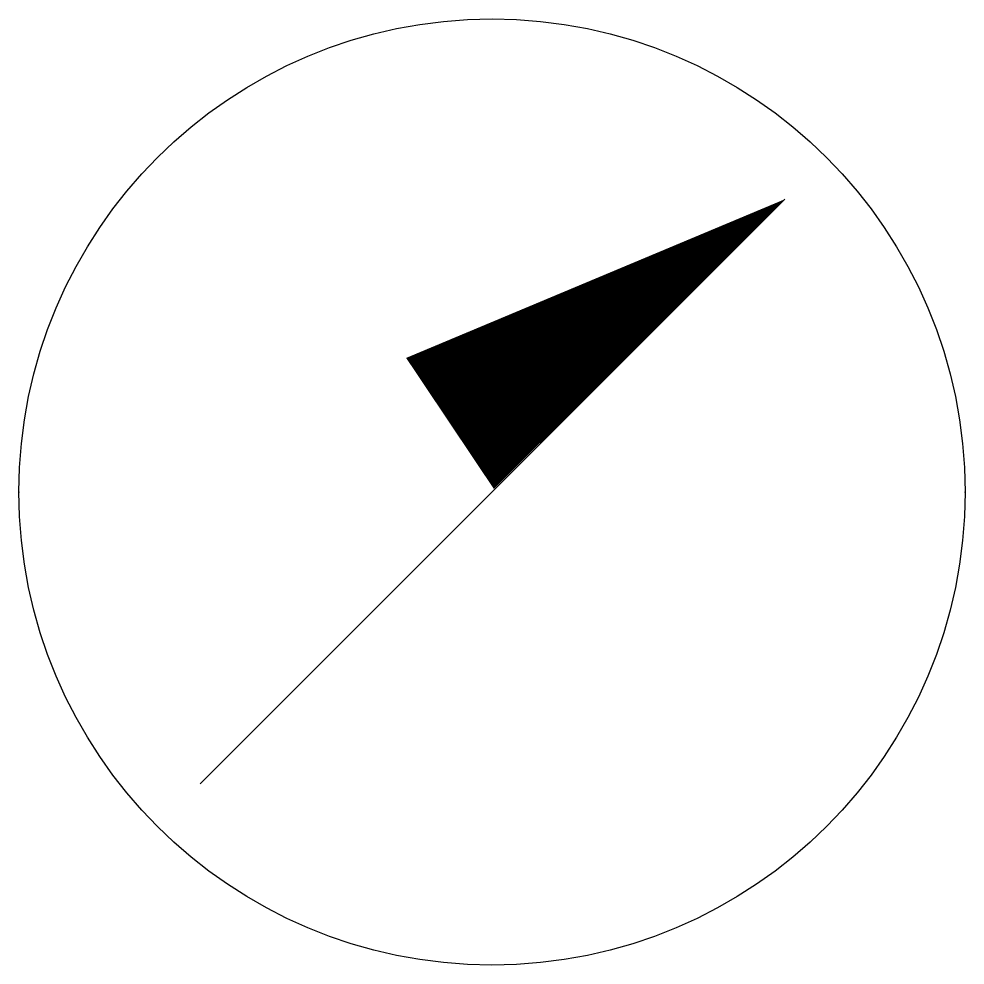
# Model space of a CAD drawing. Header units: millimetres. Extents: x -300 to 300, y -300 to 300.
import ezdxf

# ---------------------------------------------------------------- set-up
doc = ezdxf.new("R2010")
doc.units = ezdxf.units.MM

msp = doc.modelspace()

# ---------------------------------------------------------------- linework, layer by layer
msp.add_line((-185.13, -185.13), (185.62, 185.62))
msp.add_lwpolyline([(185.62, 185.62, 0, 100, 0), (-26.65, 43.47, 100, 100, 0)], format="xyseb")
msp.add_circle((0, 0), 300)
for p in [(-300, 0), (300, 0)]:
    msp.add_point(p)

doc.saveas('drawing.dxf')
